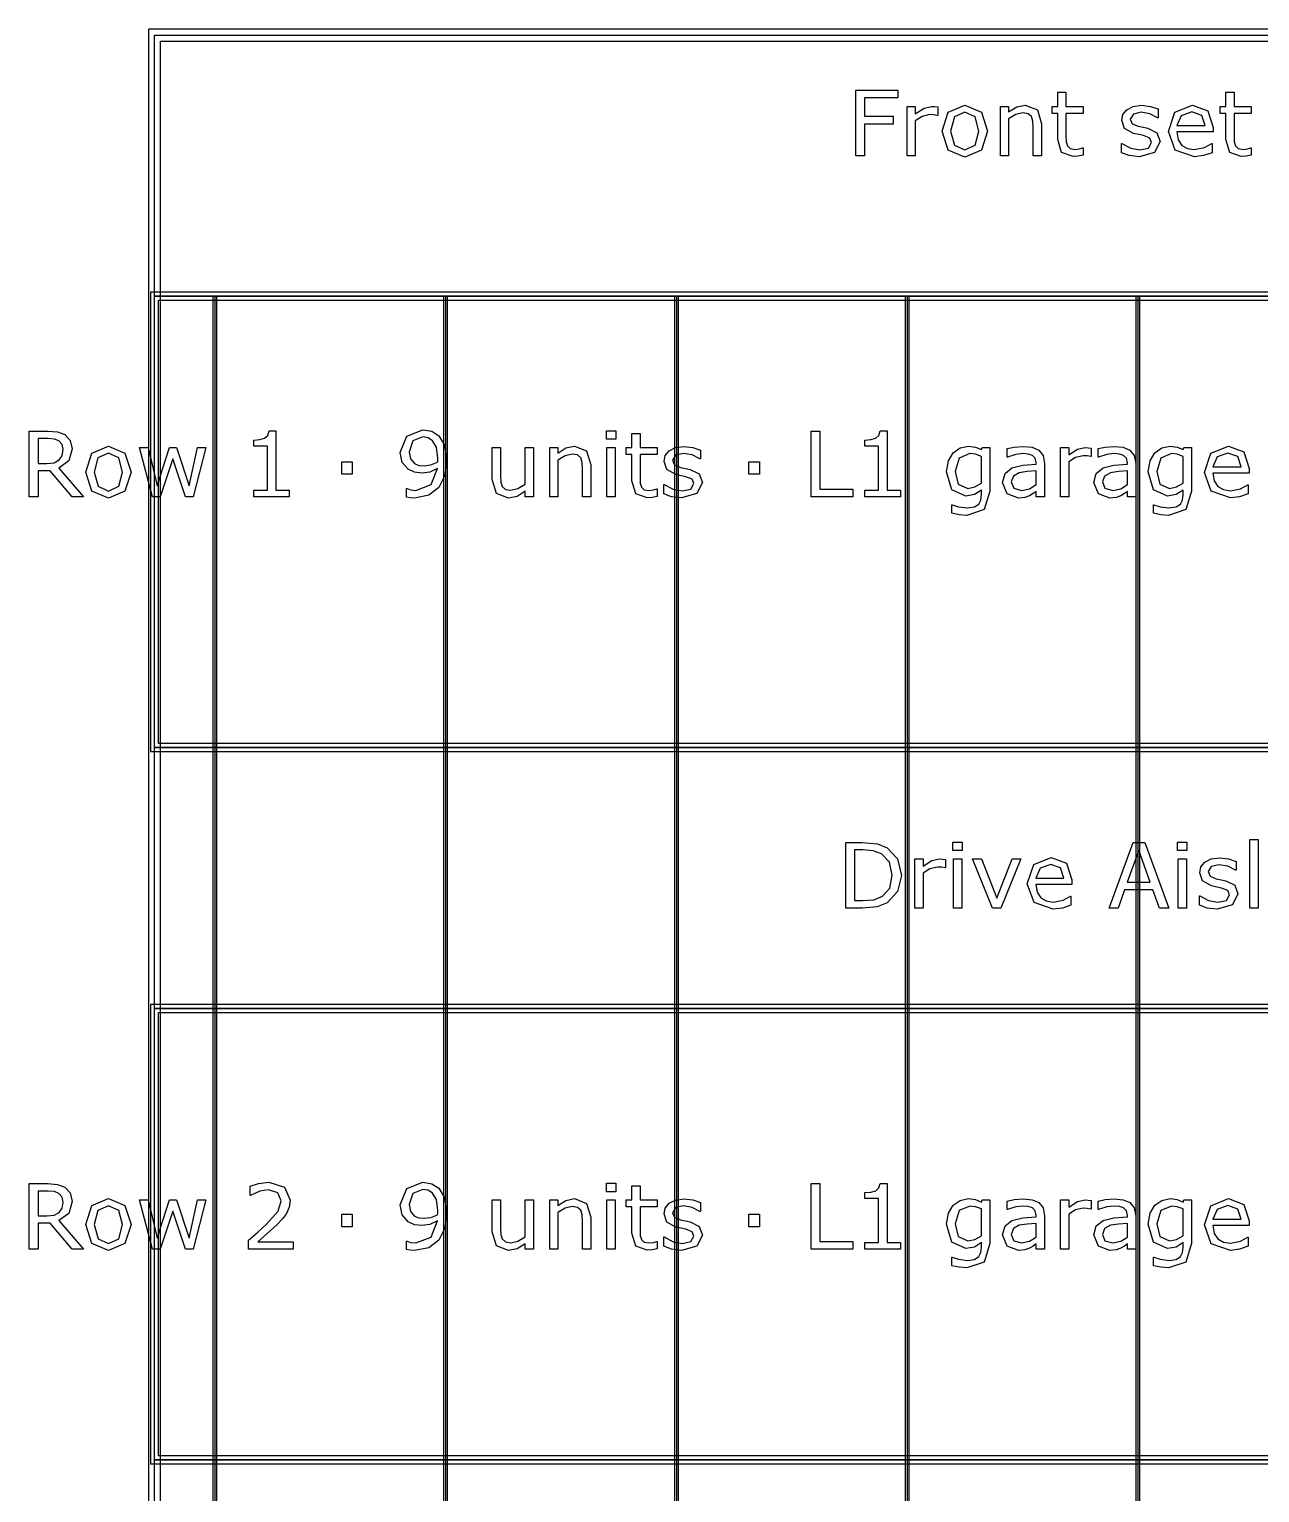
# Model space of a CAD drawing. Extents: x -3 to 198, y 3 to 612.
# Drawn here: x 8.34 to 40.78, y 114.99 to 153.59 of the extents above; entities that cross this region are included whole.
import ezdxf

# ---------------------------------------------------------------- set-up
doc = ezdxf.new("R2010")
doc.units = 0
doc.header["$MEASUREMENT"] = 0
doc.layers.add('Layer 1', color=7, linetype='Continuous')

msp = doc.modelspace()

# ---------------------------------------------------------------- linework, layer by layer
at = {"layer": 'Layer 1', "color": 7}
for points in [[(11.483006, 153.588892), (11.483006, 33.944671), (71.066891, 33.944671), (71.066891, 153.588892), (11.483006, 153.588892)], [(11.641652, 153.430248), (70.908244, 153.430248), (70.908244, 146.55109), (11.641652, 146.55109), (11.641652, 153.430248)], [(31.237783, 151.781896), (30.362257, 151.781896), (30.362257, 151.293555), (31.114535, 151.293555), (31.114535, 151.088927), (30.362257, 151.088927), (30.362257, 150.255252), (30.132038, 150.255252), (30.132038, 151.986551), (31.237783, 151.986551), (31.237783, 151.781896)], [(36.125851, 150.266894), (35.990974, 150.240171), (35.861913, 150.229587), (35.559606, 150.336558), (35.456125, 150.679564), (35.456125, 151.370231), (35.308458, 151.370231), (35.308458, 151.553931), (35.456125, 151.553931), (35.456125, 151.927152), (35.674715, 151.927152), (35.674715, 151.553931), (36.125851, 151.553931), (36.125851, 151.370231), (35.674715, 151.370231), (35.674715, 150.778386), (35.679372, 150.617942), (35.711929, 150.510971), (35.781692, 150.442365), (35.918891, 150.421463), (36.030513, 150.436544), (36.114227, 150.463294), (36.125843, 150.463294), (36.125851, 150.266894)], [(40.560457, 150.266894), (40.425581, 150.240171), (40.29652, 150.229587), (39.994213, 150.336558), (39.890732, 150.679564), (39.890732, 151.370231), (39.743068, 151.370231), (39.743068, 151.553931), (39.890732, 151.553931), (39.890732, 151.927152), (40.109322, 151.927152), (40.109322, 151.553931), (40.560457, 151.553931), (40.560457, 151.370231), (40.109322, 151.370231), (40.109322, 150.778386), (40.113979, 150.617942), (40.146536, 150.510971), (40.216299, 150.442365), (40.353498, 150.421463), (40.46512, 150.436544), (40.548837, 150.463294), (40.560452, 150.463294), (40.560457, 150.266894)], [(32.29353, 151.315648), (32.281915, 151.315648), (32.186572, 151.332052), (32.07844, 151.337873), (31.883101, 151.292523), (31.701719, 151.17743), (31.701719, 150.255252), (31.483128, 150.255252), (31.483128, 151.554011), (31.701719, 151.554011), (31.701719, 151.362161), (31.930773, 151.509825), (32.134248, 151.554011), (32.216801, 151.550571), (32.29354, 151.539988), (32.29353, 151.315648)], [(33.60624, 150.904036), (33.443458, 150.402916), (33.007441, 150.219216), (32.569096, 150.402916), (32.407478, 150.904036), (32.569096, 151.405183), (33.007441, 151.590047), (33.443458, 151.405183), (33.60624, 150.904036), (33.60624, 150.904036)], [(33.380672, 150.904036), (33.28184, 151.278447), (33.007441, 151.40169), (32.730714, 151.278447), (32.633045, 150.904036), (32.731875, 150.533144), (33.007441, 150.407572), (33.280678, 150.531979), (33.380672, 150.904036), (33.380672, 150.904036)], [(35.03057, 150.255252), (34.811979, 150.255252), (34.811979, 150.994735), (34.801502, 151.162163), (34.763132, 151.285432), (34.679415, 151.357505), (34.537564, 151.381846), (34.350366, 151.337661), (34.163169, 151.224869), (34.163169, 150.255252), (33.944578, 150.255252), (33.944578, 151.554011), (34.163169, 151.554011), (34.163169, 151.409839), (34.374782, 151.542369), (34.599188, 151.590047), (34.920098, 151.463312), (35.030556, 151.098213), (35.03057, 150.255252)], [(38.154795, 150.629663), (38.007128, 150.337828), (37.605991, 150.223872), (37.34089, 150.257607), (37.139741, 150.333172), (37.139741, 150.57852), (37.151356, 150.57852), (37.381575, 150.454113), (37.624584, 150.408763), (37.850151, 150.455277), (37.931542, 150.601776), (37.887357, 150.718034), (37.7176, 150.785476), (37.595517, 150.809818), (37.459479, 150.840033), (37.21647, 150.972589), (37.145543, 151.18886), (37.1781, 151.340016), (37.279255, 151.466751), (37.444363, 151.552793), (37.669931, 151.585337), (37.904798, 151.556286), (38.103624, 151.48768), (38.103624, 151.253973), (38.091983, 151.253973), (37.888508, 151.357452), (37.653638, 151.400473), (37.451324, 151.353959), (37.368772, 151.217937), (37.41877, 151.096996), (37.576898, 151.030745), (37.711774, 151.002831), (37.837348, 150.977167), (38.072216, 150.857416), (38.154771, 150.629505), (38.154795, 150.629663)], [(39.554706, 150.881996), (38.597789, 150.881996), (38.633833, 150.672685), (38.732665, 150.527349), (38.875678, 150.443635), (39.059388, 150.415722), (39.325651, 150.468056), (39.5175, 150.572699), (39.529116, 150.572699), (39.529116, 150.334336), (39.303548, 150.256443), (39.061703, 150.225037), (38.557083, 150.39945), (38.3757, 150.897104), (38.548944, 151.402881), (39.007056, 151.590073), (39.41168, 151.436589), (39.554695, 151.000582), (39.554706, 150.881996)], [(39.341928, 151.049424), (39.254725, 151.315674), (38.995438, 151.409866), (38.715224, 151.306387), (38.597789, 151.049424), (39.341928, 151.049424)], [(11.535715, 146.657029), (11.535715, 134.538916), (71.01418, 134.538916), (71.01418, 146.657029), (11.535715, 146.657029)], [(13.17644, 146.55109), (13.17644, 78.288676), (13.28186, 78.288676), (13.28186, 146.55109), (13.17644, 146.55109)], [(13.22915, 146.55109), (13.22915, 78.288676)], [(19.261849, 146.55109), (19.261849, 78.288676), (19.367269, 78.288676), (19.367269, 146.55109), (19.261849, 146.55109)], [(19.314559, 146.55109), (19.314559, 78.288676)], [(25.347258, 146.55109), (25.347258, 78.288676), (25.452678, 78.288676), (25.452678, 146.55109), (25.347258, 146.55109)], [(25.399968, 146.55109), (25.399968, 78.288676)], [(31.432667, 146.55109), (31.432667, 78.288676), (31.538087, 78.288676), (31.538087, 146.55109), (31.432667, 146.55109)], [(31.485377, 146.55109), (31.485377, 78.288676)], [(37.518076, 146.55109), (37.518076, 78.288676), (37.623496, 78.288676), (37.623496, 146.55109), (37.518076, 146.55109)], [(37.570786, 146.55109), (37.570786, 78.288676)], [(9.76819, 141.25943), (9.469371, 141.25943), (8.890338, 141.947769), (8.565939, 141.947769), (8.565939, 141.25943), (8.335721, 141.25943), (8.335721, 142.990729), (8.820574, 142.990729), (9.082186, 142.969827), (9.270546, 142.897728), (9.417049, 142.747736), (9.470534, 142.51985), (9.376354, 142.205896), (9.117068, 142.016376), (9.76819, 141.25943)], [(15.192271, 141.25943), (14.25512, 141.25943), (14.25512, 141.436171), (14.615562, 141.436171), (14.615562, 142.596553), (14.25512, 142.596553), (14.25512, 142.754694), (14.412087, 142.766336), (14.538823, 142.802372), (14.622539, 142.875635), (14.658583, 142.99655), (14.838804, 142.99655), (14.838804, 141.436198), (15.192271, 141.436198), (15.192271, 141.25943)], [(19.343175, 142.229127), (19.290852, 141.817541), (19.135048, 141.502449), (18.869948, 141.297795), (18.495553, 141.225722), (18.381607, 141.232601), (18.286264, 141.252445), (18.286264, 141.474536), (18.297892, 141.474536), (18.393235, 141.440802), (18.530436, 141.42572), (18.932736, 141.579205), (19.102493, 142.00476), (18.899017, 141.911733), (18.690891, 141.883846), (18.496717, 141.904748), (18.323472, 141.986134), (18.16883, 142.166341), (18.117671, 142.427961), (18.292079, 142.859337), (18.717633, 143.025601), (18.950177, 142.986072), (19.137375, 142.869788), (19.289691, 142.620974), (19.343176, 142.229127), (19.343175, 142.229127)], [(19.108306, 142.279133), (19.071099, 142.56864), (18.968779, 142.738396), (18.851345, 142.812823), (18.715307, 142.836107), (18.450207, 142.731464), (18.353701, 142.437301), (18.385095, 142.257067), (18.490902, 142.134988), (18.606011, 142.086146), (18.745538, 142.074504), (18.929247, 142.098846), (19.103655, 142.169754), (19.105983, 142.217432), (19.108312, 142.279054), (19.108306, 142.279133)], [(23.801037, 142.775623), (23.55454, 142.775623), (23.55454, 143.002344), (23.801037, 143.002344), (23.801037, 142.775623)], [(24.893992, 141.271072), (24.759116, 141.244349), (24.630055, 141.233765), (24.327748, 141.340736), (24.224266, 141.683742), (24.224266, 142.374409), (24.076601, 142.374409), (24.076601, 142.558109), (24.224266, 142.558109), (24.224266, 142.93133), (24.442857, 142.93133), (24.442857, 142.558109), (24.893992, 142.558109), (24.893992, 142.374409), (24.442857, 142.374409), (24.442857, 141.782564), (24.447508, 141.62212), (24.480065, 141.515149), (24.549828, 141.446543), (24.687028, 141.425641), (24.798649, 141.440722), (24.882365, 141.467472), (24.893993, 141.467472), (24.893992, 141.271072)], [(30.051811, 141.259456), (28.95653, 141.259456), (28.95653, 142.990755), (29.186749, 142.990755), (29.186749, 141.464085), (30.051811, 141.464085), (30.051811, 141.259456)], [(31.309871, 141.259456), (30.372721, 141.259456), (30.372721, 141.436198), (30.733162, 141.436198), (30.733162, 142.59658), (30.372721, 142.59658), (30.372721, 142.754721), (30.529687, 142.766362), (30.656423, 142.802399), (30.740139, 142.875662), (30.776183, 142.996576), (30.956404, 142.996576), (30.956404, 141.436224), (31.309871, 141.436224), (31.309871, 141.259456)], [(9.229851, 142.503526), (9.203109, 142.634918), (9.117068, 142.732602), (8.99847, 142.779115), (8.836853, 142.793138), (8.565939, 142.793138), (8.565939, 142.139698), (8.798483, 142.139698), (8.989169, 142.158218), (9.127532, 142.230291), (9.204272, 142.341918), (9.229851, 142.503526), (9.229851, 142.503526)], [(11.022763, 141.908214), (10.859982, 141.407094), (10.423963, 141.223394), (9.985618, 141.407094), (9.824, 141.908214), (9.985618, 142.409361), (10.423963, 142.594225), (10.859982, 142.409361), (11.022763, 141.908214), (11.022763, 141.908214)], [(12.994733, 142.558189), (12.656382, 141.25943), (12.454069, 141.25943), (12.120369, 142.260533), (11.788994, 141.25943), (11.587844, 141.25943), (11.246005, 142.558189), (11.473898, 142.558189), (11.712255, 141.552429), (12.036653, 142.558189), (12.216874, 142.558189), (12.549412, 141.552429), (12.774979, 142.558189), (12.994733, 142.558189)], [(21.629079, 141.25943), (21.410488, 141.25943), (21.410488, 141.403601), (21.198873, 141.269907), (20.975631, 141.223394), (20.657047, 141.347801), (20.5431, 141.715227), (20.5431, 142.558189), (20.761691, 142.558189), (20.761691, 141.818706), (20.770994, 141.648949), (20.810526, 141.529172), (20.891916, 141.454772), (21.037256, 141.431488), (21.222128, 141.475674), (21.410489, 141.588465), (21.410489, 142.558162), (21.62908, 142.558162), (21.629079, 141.25943)], [(23.145263, 141.25943), (22.926673, 141.25943), (22.926673, 141.998913), (22.916208, 142.166341), (22.877838, 142.28961), (22.794123, 142.361683), (22.652271, 142.386024), (22.465074, 142.341839), (22.277876, 142.229047), (22.277876, 141.25943), (22.059285, 141.25943), (22.059285, 142.558189), (22.277876, 142.558189), (22.277876, 142.414017), (22.489491, 142.546547), (22.713895, 142.594225), (23.034806, 142.46749), (23.145264, 142.102391), (23.145263, 141.25943)], [(23.787084, 141.25943), (23.568493, 141.25943), (23.568493, 142.558189), (23.787084, 142.558189), (23.787084, 141.25943)], [(26.085778, 141.633841), (25.938113, 141.342006), (25.536975, 141.22805), (25.271875, 141.261785), (25.070725, 141.33735), (25.070725, 141.582698), (25.082353, 141.582698), (25.312571, 141.458291), (25.55558, 141.412941), (25.781147, 141.459455), (25.862537, 141.605954), (25.818354, 141.722212), (25.648597, 141.789654), (25.526511, 141.813996), (25.390473, 141.844211), (25.147465, 141.976767), (25.07654, 142.193038), (25.109096, 142.344194), (25.210252, 142.470929), (25.375358, 142.556971), (25.600925, 142.589515), (25.835795, 142.560464), (26.03462, 142.491858), (26.03462, 142.258151), (26.022991, 142.258151), (25.819515, 142.36163), (25.584646, 142.404651), (25.382334, 142.358137), (25.29978, 142.222115), (25.349777, 142.101174), (25.507907, 142.034923), (25.642782, 142.007009), (25.768356, 141.981345), (26.003225, 141.861594), (26.085778, 141.633683), (26.085778, 141.633841)], [(33.669025, 141.40712), (33.519036, 140.922272), (33.057437, 140.767623), (32.855123, 140.782704), (32.662113, 140.823424), (32.662113, 141.046652), (32.673754, 141.046652), (32.843511, 140.995482), (33.076053, 140.964102), (33.260925, 140.990852), (33.374873, 141.065253), (33.433007, 141.174552), (33.450443, 141.317559), (33.450443, 141.436171), (33.260919, 141.317559), (33.031865, 141.279194), (32.66212, 141.446622), (32.526082, 141.92102), (32.572591, 142.209362), (32.701652, 142.419812), (32.885362, 142.547711), (33.100466, 142.594225), (33.288825, 142.570941), (33.450443, 142.502362), (33.464386, 142.558162), (33.669023, 142.558162), (33.669025, 141.40712)], [(35.108471, 141.259456), (34.891044, 141.259456), (34.891044, 141.397807), (34.811979, 141.342006), (34.716637, 141.286206), (34.591063, 141.24202), (34.424794, 141.2235), (34.127138, 141.339757), (34.005051, 141.636249), (34.067839, 141.874612), (34.249222, 142.018783), (34.53409, 142.089718), (34.891044, 142.117631), (34.891044, 142.151339), (34.8643, 142.274582), (34.789886, 142.351338), (34.678267, 142.387374), (34.542229, 142.396634), (34.35038, 142.373351), (34.131789, 142.308237), (34.120174, 142.308237), (34.120174, 142.530302), (34.305046, 142.568666), (34.543404, 142.589568), (34.781761, 142.566285), (34.958495, 142.489529), (35.070114, 142.351179), (35.108484, 142.14073), (35.108471, 141.259456)], [(36.33979, 142.319852), (36.328175, 142.319852), (36.232832, 142.336256), (36.124697, 142.342077), (35.929361, 142.296728), (35.747978, 142.181634), (35.747978, 141.25943), (35.529385, 141.25943), (35.529385, 142.558189), (35.747978, 142.558189), (35.747978, 142.366339), (35.977033, 142.514003), (36.180508, 142.558189), (36.263061, 142.554749), (36.3398, 142.544166), (36.33979, 142.319852)], [(37.512972, 141.259456), (37.295546, 141.259456), (37.295546, 141.397807), (37.21648, 141.342006), (37.121138, 141.286206), (36.995564, 141.24202), (36.829295, 141.2235), (36.531639, 141.339757), (36.409552, 141.636249), (36.472341, 141.874612), (36.653725, 142.018783), (36.938591, 142.089718), (37.295546, 142.117631), (37.295546, 142.151339), (37.268802, 142.274582), (37.194388, 142.351338), (37.082768, 142.387374), (36.94673, 142.396634), (36.754881, 142.373351), (36.53629, 142.308237), (36.524675, 142.308237), (36.524675, 142.530302), (36.709547, 142.568666), (36.947905, 142.589568), (37.186262, 142.566285), (37.362996, 142.489529), (37.474615, 142.351179), (37.512985, 142.14073), (37.512972, 141.259456)], [(38.9873, 141.40712), (38.83731, 140.922272), (38.375711, 140.767623), (38.173398, 140.782704), (37.980387, 140.823424), (37.980387, 141.046652), (37.992002, 141.046652), (38.161759, 140.995482), (38.394303, 140.964102), (38.579175, 140.990852), (38.693121, 141.065253), (38.751257, 141.174552), (38.768693, 141.317559), (38.768693, 141.436171), (38.57917, 141.317559), (38.350115, 141.279194), (37.980371, 141.446622), (37.844333, 141.92102), (37.890841, 142.209362), (38.019902, 142.419812), (38.203613, 142.547711), (38.418714, 142.594225), (38.607076, 142.570941), (38.768693, 142.502362), (38.782637, 142.558162), (38.987276, 142.558162), (38.9873, 141.40712)], [(40.504646, 141.886174), (39.547729, 141.886174), (39.583773, 141.676863), (39.682605, 141.531527), (39.825621, 141.447813), (40.009328, 141.4199), (40.275592, 141.472234), (40.467441, 141.576877), (40.479056, 141.576877), (40.479056, 141.338514), (40.253488, 141.260621), (40.011644, 141.229215), (39.507026, 141.403628), (39.325641, 141.901282), (39.498884, 142.407059), (39.956997, 142.594251), (40.361623, 142.440767), (40.504636, 142.00476), (40.504646, 141.886174)], [(10.797196, 141.908214), (10.698364, 142.282625), (10.423963, 142.405868), (10.147236, 142.282625), (10.049568, 141.908214), (10.148399, 141.537322), (10.423963, 141.41175), (10.697202, 141.536157), (10.797196, 141.908214), (10.797196, 141.908214)], [(16.854958, 141.853578), (16.577068, 141.853578), (16.577068, 142.182639), (16.854958, 142.182639), (16.854958, 141.853578)], [(27.59266, 141.853604), (27.314771, 141.853604), (27.314771, 142.182666), (27.59266, 142.182666), (27.59266, 141.853604)], [(33.450435, 141.616405), (33.450435, 142.324509), (33.287656, 142.380309), (33.138828, 142.397772), (32.855123, 142.276857), (32.751642, 141.925729), (32.828382, 141.594339), (33.083016, 141.481574), (33.273701, 141.51761), (33.450435, 141.616432), (33.450435, 141.616405)], [(38.768709, 141.616405), (38.768709, 142.324509), (38.605927, 142.380309), (38.457099, 142.397772), (38.173398, 142.276857), (38.069914, 141.925729), (38.146654, 141.594339), (38.401291, 141.481574), (38.591976, 141.51761), (38.768709, 141.616432), (38.768709, 141.616405)], [(40.291869, 142.053602), (40.204665, 142.319852), (39.945379, 142.414044), (39.665164, 142.310565), (39.547729, 142.053602), (40.291869, 142.053602)], [(34.891044, 141.579205), (34.891044, 141.940811), (34.655013, 141.923348), (34.441071, 141.889614), (34.288756, 141.8059), (34.230619, 141.651277), (34.298058, 141.482659), (34.503859, 141.426858), (34.714311, 141.471043), (34.891044, 141.579179), (34.891044, 141.579205)], [(37.295546, 141.579205), (37.295546, 141.940811), (37.059514, 141.923348), (36.845572, 141.889614), (36.693257, 141.8059), (36.63512, 141.651277), (36.70256, 141.482659), (36.90836, 141.426858), (37.118812, 141.471043), (37.295546, 141.579179), (37.295546, 141.579205)], [(11.641652, 134.644855), (70.908244, 134.644855), (70.908244, 127.765697), (11.641652, 127.765697), (11.641652, 134.644855)], [(31.333125, 131.275417), (31.229644, 130.847533), (30.956404, 130.549877), (30.691305, 130.444071), (30.307607, 130.411527), (29.870426, 130.411527), (29.870426, 132.142826), (30.302958, 132.142826), (30.705257, 132.105599), (30.95873, 132.005613), (31.234296, 131.71145), (31.333125, 131.275417), (31.333125, 131.275417)], [(32.93884, 131.927667), (32.692344, 131.927667), (32.692344, 132.154388), (32.93884, 132.154388), (32.93884, 131.927667)], [(38.38385, 130.411527), (38.138515, 130.411527), (37.968759, 130.894047), (37.219967, 130.894047), (37.050211, 130.411527), (36.816505, 130.411527), (37.446699, 132.142826), (37.753655, 132.142826), (38.38385, 130.411527)], [(38.864052, 131.92772), (38.617556, 131.92772), (38.617556, 132.154441), (38.864052, 132.154441), (38.864052, 131.92772)], [(40.744176, 130.411527), (40.525583, 130.411527), (40.525583, 132.220719), (40.744176, 132.220719), (40.744176, 130.411527)], [(31.092442, 131.278857), (31.021518, 131.621862), (30.809902, 131.841625), (30.592473, 131.921846), (30.31691, 131.945129), (30.100645, 131.945129), (30.100645, 130.609171), (30.31691, 130.609171), (30.606427, 130.633512), (30.83432, 130.724185), (31.027331, 130.941619), (31.092442, 131.278804), (31.092442, 131.278857)], [(32.498169, 131.47187), (32.486554, 131.47187), (32.391209, 131.488274), (32.283076, 131.494095), (32.08774, 131.448745), (31.906355, 131.333652), (31.906355, 130.411527), (31.687764, 130.411527), (31.687764, 131.710286), (31.906355, 131.710286), (31.906355, 131.518436), (32.135412, 131.6661), (32.338887, 131.710286), (32.42144, 131.706846), (32.49818, 131.696263), (32.498169, 131.47187)], [(32.924896, 130.411474), (32.706306, 130.411474), (32.706306, 131.710233), (32.924896, 131.710233), (32.924896, 130.411474)], [(34.480615, 131.710233), (33.955066, 130.411474), (33.735311, 130.411474), (33.213252, 131.710233), (33.450446, 131.710233), (33.852747, 130.676586), (34.251558, 131.710233), (34.480615, 131.710233)], [(35.832857, 131.038192), (34.875939, 131.038192), (34.911983, 130.82888), (35.010813, 130.683545), (35.153828, 130.599831), (35.337539, 130.571917), (35.603799, 130.624252), (35.795648, 130.728894), (35.807264, 130.728894), (35.807264, 130.490531), (35.581696, 130.412638), (35.339851, 130.381232), (34.835231, 130.555645), (34.653846, 131.0533), (34.827092, 131.559076), (35.285202, 131.746269), (35.689828, 131.592784), (35.832843, 131.156778), (35.832857, 131.038192)], [(37.897832, 131.091717), (37.594363, 131.941663), (37.28973, 131.091717), (37.897832, 131.091717)], [(38.850108, 130.411527), (38.631515, 130.411527), (38.631515, 131.710286), (38.850108, 131.710286), (38.850108, 130.411527)], [(40.210488, 130.785912), (40.062822, 130.494077), (39.661685, 130.380121), (39.396583, 130.413855), (39.195434, 130.48942), (39.195434, 130.734768), (39.207049, 130.734768), (39.437266, 130.610361), (39.680275, 130.565012), (39.905842, 130.611525), (39.987233, 130.758025), (39.943048, 130.874283), (39.773291, 130.941725), (39.651207, 130.966067), (39.515169, 130.996282), (39.272161, 131.128838), (39.201234, 131.345108), (39.233791, 131.496264), (39.334946, 131.623), (39.500054, 131.709042), (39.725621, 131.741586), (39.960489, 131.712535), (40.159315, 131.643928), (40.159315, 131.410222), (40.1477, 131.410222), (39.944225, 131.5137), (39.709355, 131.556722), (39.507044, 131.510208), (39.424489, 131.374186), (39.474487, 131.253245), (39.632615, 131.186993), (39.767492, 131.15908), (39.893065, 131.133415), (40.127933, 131.013665), (40.210488, 130.785753), (40.210488, 130.785912)], [(35.620079, 131.20562), (35.532875, 131.47187), (35.273589, 131.566061), (34.993372, 131.462583), (34.875939, 131.20562), (35.620079, 131.20562)], [(11.535715, 127.871636), (11.535715, 115.753523), (71.01418, 115.753523), (71.01418, 127.871636), (11.535715, 127.871636)], [(9.76819, 121.415705), (9.469371, 121.415705), (8.890338, 122.104044), (8.565939, 122.104044), (8.565939, 121.415705), (8.335721, 121.415705), (8.335721, 123.147004), (8.820574, 123.147004), (9.082186, 123.126102), (9.270546, 123.054003), (9.417049, 122.904011), (9.470534, 122.676125), (9.376354, 122.362171), (9.117068, 122.172651), (9.76819, 121.415705)], [(15.291102, 121.415705), (14.119082, 121.415705), (14.119082, 121.658724), (14.363252, 121.86801), (14.592308, 122.076131), (14.898103, 122.419136), (14.980656, 122.694699), (14.891127, 122.905149), (14.643468, 122.981878), (14.414412, 122.944677), (14.173729, 122.830721), (14.162101, 122.830721), (14.162101, 123.074905), (14.381855, 123.149306), (14.64928, 123.18304), (15.066696, 123.053976), (15.217849, 122.706314), (15.192269, 122.52145), (15.119018, 122.359843), (15.012048, 122.217974), (14.864382, 122.063351), (14.607422, 121.826153), (14.359763, 121.614539), (15.2911, 121.614539), (15.291102, 121.415705)], [(19.343175, 122.385402), (19.290852, 121.973816), (19.135048, 121.658724), (18.869948, 121.45407), (18.495553, 121.381997), (18.381607, 121.388876), (18.286264, 121.40872), (18.286264, 121.630811), (18.297892, 121.630811), (18.393235, 121.597077), (18.530436, 121.581995), (18.932736, 121.73548), (19.102493, 122.161035), (18.899017, 122.068008), (18.690891, 122.040121), (18.496717, 122.061023), (18.323472, 122.142409), (18.16883, 122.322616), (18.117671, 122.584236), (18.292079, 123.015612), (18.717633, 123.181876), (18.950177, 123.142347), (19.137375, 123.026063), (19.289691, 122.777249), (19.343176, 122.385402), (19.343175, 122.385402)], [(23.801037, 122.931898), (23.55454, 122.931898), (23.55454, 123.158619), (23.801037, 123.158619), (23.801037, 122.931898)], [(30.051811, 121.415731), (28.95653, 121.415731), (28.95653, 123.14703), (29.186749, 123.14703), (29.186749, 121.62036), (30.051811, 121.62036), (30.051811, 121.415731)], [(31.309871, 121.415731), (30.372721, 121.415731), (30.372721, 121.592473), (30.733162, 121.592473), (30.733162, 122.752855), (30.372721, 122.752855), (30.372721, 122.910996), (30.529687, 122.922637), (30.656423, 122.958674), (30.740139, 123.031937), (30.776183, 123.152851), (30.956404, 123.152851), (30.956404, 121.592499), (31.309871, 121.592499), (31.309871, 121.415731)], [(9.229851, 122.659801), (9.203109, 122.791193), (9.117068, 122.888877), (8.99847, 122.93539), (8.836853, 122.949413), (8.565939, 122.949413), (8.565939, 122.295973), (8.798483, 122.295973), (8.989169, 122.314493), (9.127532, 122.386566), (9.204272, 122.498193), (9.229851, 122.659801), (9.229851, 122.659801)], [(11.022763, 122.064489), (10.859982, 121.563369), (10.423963, 121.379669), (9.985618, 121.563369), (9.824, 122.064489), (9.985618, 122.565636), (10.423963, 122.7505), (10.859982, 122.565636), (11.022763, 122.064489), (11.022763, 122.064489)], [(19.108306, 122.435408), (19.071099, 122.724915), (18.968779, 122.894671), (18.851345, 122.969098), (18.715307, 122.992382), (18.450207, 122.887739), (18.353701, 122.593576), (18.385095, 122.413342), (18.490902, 122.291263), (18.606011, 122.242421), (18.745538, 122.230779), (18.929247, 122.255121), (19.103655, 122.326029), (19.105983, 122.373707), (19.108312, 122.435329), (19.108306, 122.435408)], [(23.145263, 121.415705), (22.926673, 121.415705), (22.926673, 122.155188), (22.916208, 122.322616), (22.877838, 122.445885), (22.794123, 122.517958), (22.652271, 122.542299), (22.465074, 122.498114), (22.277876, 122.385322), (22.277876, 121.415705), (22.059285, 121.415705), (22.059285, 122.714464), (22.277876, 122.714464), (22.277876, 122.570292), (22.489491, 122.702822), (22.713895, 122.7505), (23.034806, 122.623765), (23.145264, 122.258666), (23.145263, 121.415705)], [(24.893992, 121.427347), (24.759116, 121.400624), (24.630055, 121.39004), (24.327748, 121.497011), (24.224266, 121.840017), (24.224266, 122.530684), (24.076601, 122.530684), (24.076601, 122.714384), (24.224266, 122.714384), (24.224266, 123.087605), (24.442857, 123.087605), (24.442857, 122.714384), (24.893992, 122.714384), (24.893992, 122.530684), (24.442857, 122.530684), (24.442857, 121.938839), (24.447508, 121.778395), (24.480065, 121.671424), (24.549828, 121.602818), (24.687028, 121.581916), (24.798649, 121.596997), (24.882365, 121.623747), (24.893993, 121.623747), (24.893992, 121.427347)], [(26.085778, 121.790116), (25.938113, 121.498281), (25.536975, 121.384325), (25.271875, 121.41806), (25.070725, 121.493625), (25.070725, 121.738973), (25.082353, 121.738973), (25.312571, 121.614566), (25.55558, 121.569216), (25.781147, 121.61573), (25.862537, 121.762229), (25.818354, 121.878487), (25.648597, 121.945929), (25.526511, 121.970271), (25.390473, 122.000486), (25.147465, 122.133042), (25.07654, 122.349313), (25.109096, 122.500469), (25.210252, 122.627204), (25.375358, 122.713246), (25.600925, 122.74579), (25.835795, 122.716739), (26.03462, 122.648133), (26.03462, 122.414426), (26.022991, 122.414426), (25.819515, 122.517905), (25.584646, 122.560926), (25.382334, 122.514412), (25.29978, 122.37839), (25.349777, 122.257449), (25.507907, 122.191198), (25.642782, 122.163284), (25.768356, 122.13762), (26.003225, 122.017869), (26.085778, 121.789958), (26.085778, 121.790116)], [(33.669025, 121.563395), (33.519036, 121.078547), (33.057437, 120.923898), (32.855123, 120.938979), (32.662113, 120.979699), (32.662113, 121.202927), (32.673754, 121.202927), (32.843511, 121.151757), (33.076053, 121.120377), (33.260925, 121.147127), (33.374873, 121.221528), (33.433007, 121.330827), (33.450443, 121.473834), (33.450443, 121.592446), (33.260919, 121.473834), (33.031865, 121.435469), (32.66212, 121.602897), (32.526082, 122.077295), (32.572591, 122.365637), (32.701652, 122.576087), (32.885362, 122.703986), (33.100466, 122.7505), (33.288825, 122.727216), (33.450443, 122.658637), (33.464386, 122.714437), (33.669023, 122.714437), (33.669025, 121.563395)], [(35.108471, 121.415731), (34.891044, 121.415731), (34.891044, 121.554082), (34.811979, 121.498281), (34.716637, 121.442481), (34.591063, 121.398295), (34.424794, 121.379775), (34.127138, 121.496032), (34.005051, 121.792524), (34.067839, 122.030887), (34.249222, 122.175058), (34.53409, 122.245993), (34.891044, 122.273906), (34.891044, 122.307614), (34.8643, 122.430857), (34.789886, 122.507613), (34.678267, 122.543649), (34.542229, 122.552909), (34.35038, 122.529626), (34.131789, 122.464512), (34.120174, 122.464512), (34.120174, 122.686577), (34.305046, 122.724941), (34.543404, 122.745843), (34.781761, 122.72256), (34.958495, 122.645804), (35.070114, 122.507454), (35.108484, 122.297005), (35.108471, 121.415731)], [(37.512972, 121.415731), (37.295546, 121.415731), (37.295546, 121.554082), (37.21648, 121.498281), (37.121138, 121.442481), (36.995564, 121.398295), (36.829295, 121.379775), (36.531639, 121.496032), (36.409552, 121.792524), (36.472341, 122.030887), (36.653725, 122.175058), (36.938591, 122.245993), (37.295546, 122.273906), (37.295546, 122.307614), (37.268802, 122.430857), (37.194388, 122.507613), (37.082768, 122.543649), (36.94673, 122.552909), (36.754881, 122.529626), (36.53629, 122.464512), (36.524675, 122.464512), (36.524675, 122.686577), (36.709547, 122.724941), (36.947905, 122.745843), (37.186262, 122.72256), (37.362996, 122.645804), (37.474615, 122.507454), (37.512985, 122.297005), (37.512972, 121.415731)], [(38.9873, 121.563395), (38.83731, 121.078547), (38.375711, 120.923898), (38.173398, 120.938979), (37.980387, 120.979699), (37.980387, 121.202927), (37.992002, 121.202927), (38.161759, 121.151757), (38.394303, 121.120377), (38.579175, 121.147127), (38.693121, 121.221528), (38.751257, 121.330827), (38.768693, 121.473834), (38.768693, 121.592446), (38.57917, 121.473834), (38.350115, 121.435469), (37.980371, 121.602897), (37.844333, 122.077295), (37.890841, 122.365637), (38.019902, 122.576087), (38.203613, 122.703986), (38.418714, 122.7505), (38.607076, 122.727216), (38.768693, 122.658637), (38.782637, 122.714437), (38.987276, 122.714437), (38.9873, 121.563395)], [(40.504646, 122.042449), (39.547729, 122.042449), (39.583773, 121.833138), (39.682605, 121.687802), (39.825621, 121.604088), (40.009328, 121.576175), (40.275592, 121.628509), (40.467441, 121.733152), (40.479056, 121.733152), (40.479056, 121.494789), (40.253488, 121.416896), (40.011644, 121.38549), (39.507026, 121.559903), (39.325641, 122.057557), (39.498884, 122.563334), (39.956997, 122.750526), (40.361623, 122.597042), (40.504636, 122.161035), (40.504646, 122.042449)], [(10.797196, 122.064489), (10.698364, 122.4389), (10.423963, 122.562143), (10.147236, 122.4389), (10.049568, 122.064489), (10.148399, 121.693597), (10.423963, 121.568025), (10.697202, 121.692432), (10.797196, 122.064489), (10.797196, 122.064489)], [(12.994733, 122.714464), (12.656382, 121.415705), (12.454069, 121.415705), (12.120369, 122.416808), (11.788994, 121.415705), (11.587844, 121.415705), (11.246005, 122.714464), (11.473898, 122.714464), (11.712255, 121.708704), (12.036653, 122.714464), (12.216874, 122.714464), (12.549412, 121.708704), (12.774979, 122.714464), (12.994733, 122.714464)], [(21.629079, 121.415705), (21.410488, 121.415705), (21.410488, 121.559876), (21.198873, 121.426182), (20.975631, 121.379669), (20.657047, 121.504076), (20.5431, 121.871502), (20.5431, 122.714464), (20.761691, 122.714464), (20.761691, 121.974981), (20.770994, 121.805224), (20.810526, 121.685447), (20.891916, 121.611047), (21.037256, 121.587763), (21.222128, 121.631949), (21.410489, 121.74474), (21.410489, 122.714437), (21.62908, 122.714437), (21.629079, 121.415705)], [(23.787084, 121.415705), (23.568493, 121.415705), (23.568493, 122.714464), (23.787084, 122.714464), (23.787084, 121.415705)], [(33.450435, 121.77268), (33.450435, 122.480784), (33.287656, 122.536584), (33.138828, 122.554047), (32.855123, 122.433132), (32.751642, 122.082004), (32.828382, 121.750614), (33.083016, 121.637849), (33.273701, 121.673885), (33.450435, 121.772707), (33.450435, 121.77268)], [(36.33979, 122.476127), (36.328175, 122.476127), (36.232832, 122.492531), (36.124697, 122.498352), (35.929361, 122.453003), (35.747978, 122.337909), (35.747978, 121.415705), (35.529385, 121.415705), (35.529385, 122.714464), (35.747978, 122.714464), (35.747978, 122.522614), (35.977033, 122.670278), (36.180508, 122.714464), (36.263061, 122.711024), (36.3398, 122.700441), (36.33979, 122.476127)], [(38.768709, 121.77268), (38.768709, 122.480784), (38.605927, 122.536584), (38.457099, 122.554047), (38.173398, 122.433132), (38.069914, 122.082004), (38.146654, 121.750614), (38.401291, 121.637849), (38.591976, 121.673885), (38.768709, 121.772707), (38.768709, 121.77268)], [(40.291869, 122.209877), (40.204665, 122.476127), (39.945379, 122.570319), (39.665164, 122.46684), (39.547729, 122.209877), (40.291869, 122.209877)], [(16.854958, 122.009853), (16.577068, 122.009853), (16.577068, 122.338914), (16.854958, 122.338914), (16.854958, 122.009853)], [(27.59266, 122.009879), (27.314771, 122.009879), (27.314771, 122.338941), (27.59266, 122.338941), (27.59266, 122.009879)], [(34.891044, 121.73548), (34.891044, 122.097086), (34.655013, 122.079623), (34.441071, 122.045889), (34.288756, 121.962175), (34.230619, 121.807552), (34.298058, 121.638934), (34.503859, 121.583133), (34.714311, 121.627318), (34.891044, 121.735454), (34.891044, 121.73548)], [(37.295546, 121.73548), (37.295546, 122.097086), (37.059514, 122.079623), (36.845572, 122.045889), (36.693257, 121.962175), (36.63512, 121.807552), (36.70256, 121.638934), (36.90836, 121.583133), (37.118812, 121.627318), (37.295546, 121.735454), (37.295546, 121.73548)], [(11.641652, 115.859462), (70.908244, 115.859462), (70.908244, 108.980304), (11.641652, 108.980304), (11.641652, 115.859462)]]:
    msp.add_lwpolyline(points, dxfattribs=at)
for points in [[(11.800298, 153.271604), (70.749597, 153.271604), (70.749597, 34.261959), (11.800298, 34.261959), (11.800298, 153.271604)], [(11.641652, 146.55109), (70.908244, 146.55109), (70.908244, 134.644855), (11.641652, 134.644855), (11.641652, 146.55109)], [(11.747589, 146.445151), (70.802308, 146.445151), (70.802308, 134.750794), (11.747589, 134.750794), (11.747589, 146.445151)], [(11.641652, 127.765697), (70.908244, 127.765697), (70.908244, 115.859462), (11.641652, 115.859462), (11.641652, 127.765697)], [(11.747589, 127.659758), (70.802308, 127.659758), (70.802308, 115.965401), (11.747589, 115.965401), (11.747589, 127.659758)]]:
    msp.add_lwpolyline(points, close=True, dxfattribs=at)

doc.saveas('drawing.dxf')
